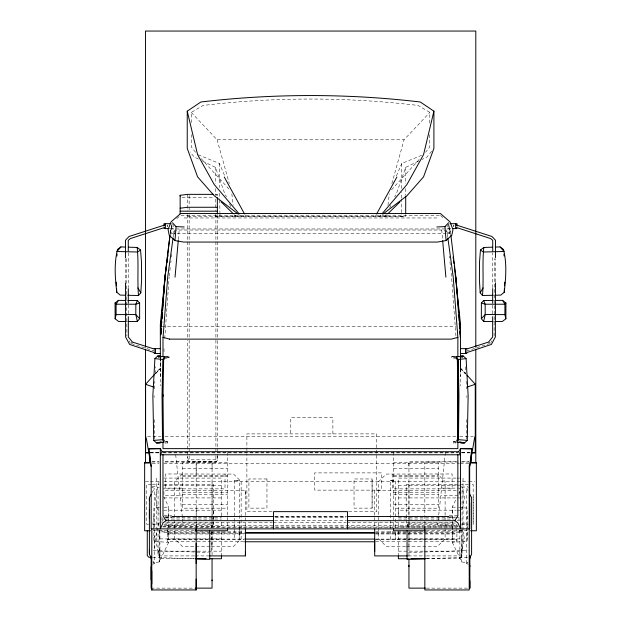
<?xml version="1.0" encoding="UTF-8"?>
<svg xmlns="http://www.w3.org/2000/svg" width="621" height="621" viewBox="0 0 621 621"><rect width="100%" height="100%" fill="white"/><g stroke="black" fill="none" stroke-linecap="round" stroke-linejoin="round"><path stroke-width="0.47" stroke-dasharray="3.1 2.33" d="M153.861 535.675L153.861 524.466M153.861 519.133L153.861 514.033M154.311 548.001L154.311 536.179M194.544 555.911L158.068 555.911L158.068 551.533M159.224 561.772L159.224 529.736M161.988 522.517L161.988 520.732L163.921 520.732M167.196 530.365L167.196 533.198L243.735 533.198M168.687 542.343L159.224 561.943L152.929 562.898M168.687 536.055L168.687 530.613M168.687 513.319L168.687 529.729M168.687 509.243L168.687 506.946L163.75 496.761M189.149 455.946L189.149 461.946L187.705 460.456L187.705 456.039M196.166 527.928L196.166 508.615M196.166 472.892L196.166 462.016L196.166 521.135M212.056 555.158L212.056 532.205M212.056 527.431L212.056 525.529M212.056 523.845L212.056 520.033M212.056 519.078L212.056 516.214M212.056 515.259L212.056 461.24L163.703 461.24M163.859 524.225L213.608 524.225L213.608 510.71M217.342 456.039L217.342 460.448L215.898 461.946L163.362 462.016M239.644 528.029L239.644 539.579L239.644 480.281L234.513 480.281L234.513 539.579M245.419 494.921L245.419 490.543L163.828 490.543M372.088 508.133L372.088 478.97L354.04 478.97L354.04 508.133L372.088 508.133L372.088 478.97M408.944 547.458L408.944 532.205M408.944 527.431L408.944 525.529M408.944 523.845L408.944 520.033M408.944 519.078L408.944 516.214M408.944 515.259L408.944 461.527M452.298 536.42L452.298 531.056M452.298 529.302L452.298 524.924M452.298 512.954L452.298 509.003M455.798 441.205L453.346 441.655L453.346 442.959L456.039 442.959M408.447 541.768L456.893 541.768L456.893 539.649L408.447 539.649M460.083 532.523L460.083 530.218L460.083 532.523L408.789 532.523M461.768 557.627L461.768 537.134M462.047 551.075L462.047 539.571M467.124 527.78L467.124 524.908M467.124 519.14L467.124 514.041M473.171 496.792L473.171 524.225L473.171 484.442L469.344 484.442M492.678 313.768L492.678 305.066M492.694 287.663L492.725 252.856M495.465 281.864L495.504 258.654M494.099 336.008L494.564 258.654M160.334 376.559L160.42 360.242M160.451 359.458L160.466 356.601M429.685 134.656L429.6 147.247L425.564 152.269M429.763 123.036L429.841 112.385L418.119 105.454A905.705 905.705 0 0 0 203.036 105.454L191.315 112.385L191.384 123.036M215.448 214.563L215.448 216.488L386.627 216.55L401.213 216.442L401.244 213.554M401.251 212.592L401.391 199.1M401.399 198.138L401.461 192.363M401.5 188.505L401.756 163.463L422.948 154.776M465.641 374.013L460.518 368.501L460.386 360.413M466.224 438.868L466.526 419.633M466.876 397.51L466.907 395.585M160.334 371.56L160.567 357.098M160.505 358.519L160.334 368.005L155.211 373.663M167.437 224.949L167.383 226.587L167.065 225.361M164.744 338.546L169.114 277.036M154.45 388.878L154.854 381.216M155.258 373.547L155.615 366.84M166.49 357.937L169.098 357.743L169.184 356.454L166.56 356.283M178.343 239.652L179.19 230.034M445.373 452.554L437.65 525.219L457.654 525.389M386.627 216.55L386.852 214.656M387.97 205.194L389.313 193.83M170.061 234.272L170.364 232.37M169.23 276.081L170.364 266.58M170.814 262.776L171.039 260.882M171.497 257.078L171.831 254.23M174.214 234.272L174.439 232.37L170.294 232.37L172.164 223.948M173.112 237.129L173.965 231.431L179.127 230.034L441.741 230.034M170.845 234.917L172.312 224.375M172.133 224.251L170.208 233.411L445.816 233.411M170.278 233.411L171.217 228.955L170.992 229.397M159.077 481.686L155.211 497.918L159.077 514.157M159.077 522.665L155.211 538.896L159.931 558.737L194.528 558.737M461.807 509.647L464.593 497.918L461.807 486.196M426.239 558.737L459.874 558.737L464.593 538.896L461.807 527.175M453.935 225.361L453.617 226.587L453.563 224.949M391.867 183.56L404.046 139.787L429.841 112.385M418.492 161.134L405.707 167.359L397.075 191.78L394.754 196.919M396.408 175.922L401.756 163.463M389.716 208.058L390.881 205.489M452.298 529.729L452.298 506.946L456.419 498.461M458.888 493.369L459.711 491.669M170.915 229.397L171.148 228.955L445.839 228.955M152.075 492.608L154.311 488.417L151.78 487.175M468.381 564.373L466.689 563.55L468.032 561.035M386.021 214.804L385.098 216.488L386.456 215.161M375.231 216.488L376.147 214.812M490.955 342.466L491.855 340.898M173.896 231.431L174.672 230.08M431.611 151.245L427.015 156.981L421.9 159.473M380.999 215.037L379.765 216.488L382.031 214.765M391.478 189.816L419.951 158.666M155.211 374.013L160.334 368.501L155.211 373.989M182.232 474.071L174.695 481.601L174.695 538.795L182.232 546.333L210.34 546.333M215.898 455.946L215.898 461.946L217.342 460.448L217.342 340.129M176.783 218.553L180.284 215.565M215.898 195.444L217.342 194.357L217.342 197.625M130.488 343.25L132.42 342.062M152.619 564.373L154.311 563.55L154.311 488.417M466.689 563.55L466.689 488.417L468.381 487.586M466.472 351.067L489.62 343.537M456.078 442.447L453.346 442.959L455.993 442.959M461.768 487.423L468.063 486.468M460.006 357.58L462.824 357.222L460.014 357.269M159.737 441.5L161.592 441.321M166.374 356.702L169.184 356.454M159.426 507.652L153.861 508.071L153.861 527.78M164.053 507.303L168.687 507.031M452.298 530.613L452.298 542.42L467.124 541.295L467.124 530.652M451.902 357.743L451.816 356.454L453.571 356.338M408.385 552.55L468.273 550.524M426.386 558.683L467.916 557.278M164.146 525.382L183.203 525.219L175.471 452.554M164.13 515.671L171.73 515.616M165.722 441.655L167.654 441.655L167.654 442.959L164.961 442.959M191.315 112.385L217.109 139.787L404.046 139.787M215.425 194.357L217.342 194.357M182.031 197.734L213.989 197.765M181.029 215.565L440.794 215.565M215.448 216.488L405.707 216.488L405.707 214.563M184.041 217.963L436.819 217.963M170.084 228.575L173.841 228.575L173.841 224.499M450.916 228.575L447.159 228.575L447.159 224.499M446.81 228.955L449.713 228.955L450.792 234.272L450.567 232.37L446.421 232.37M446.778 233.411L450.652 233.411L448.719 224.251M162.05 326.242L455.899 326.242M147.542 436.547L161.111 436.547M164.992 436.547L458.772 436.547M459.742 436.547L473.318 436.547M165.007 442.959L167.654 442.959L164.922 442.447M149.715 452.259L159.333 452.259M461.667 452.259L471.285 452.259M150.445 452.647L159.17 452.647M163.051 452.647L457.801 452.647M461.682 452.647L469.437 452.647M150.445 452.864L159.17 452.864M163.051 452.864L457.801 452.864M461.682 452.864L469.437 452.864M215.898 459.804L189.149 459.804L187.705 458.453L187.705 340.129M152.098 461.24L158.867 461.24M456.326 461.24L408.944 461.24L408.944 468.599M462.125 461.24L468.894 461.24M187.705 460.448L189.149 461.892L215.898 461.892M151.78 462.016L159.496 462.016M469.22 462.016L424.834 462.016L424.834 527.928M227.465 462.73L182.403 462.746L182.403 508.18L227.465 508.18M393.535 462.73L438.597 462.746L438.597 508.18L393.535 508.18M152.238 463.592L159.023 463.592M163.866 463.592L459.338 463.592M460.308 463.592L469.026 463.592M182.403 468.436L227.465 468.436M393.535 468.436L438.597 468.436M182.403 475.632L227.465 475.632M393.535 475.632L438.597 475.632M182.403 476.385L227.465 476.385M393.535 476.385L438.597 476.385M163.781 478.077L221.441 478.077L221.441 515.865M456.031 478.077L398.364 478.077L398.364 515.865L398.364 510.183L456.031 510.183M456.994 478.077L459.874 478.077M390.283 539.579L390.283 480.281L395.406 480.281L395.406 528.098M234.513 480.297L239.644 480.297M390.283 480.297L395.406 480.297M145.461 481.438L149.335 481.438M150.305 481.438L159.03 481.438M163.866 481.438L468.187 481.438M469.026 481.438L474.972 481.438M151.415 484.442L146.634 484.442L146.634 524.225L148.551 524.225M152.378 484.442L159.069 484.442M163.859 484.442L213.608 484.442L213.608 524.225M468.389 484.442L406.204 484.442L406.204 524.225L456.909 524.225M163.781 485.661L221.441 485.661M398.364 485.661L456.031 485.661M456.994 485.661L459.874 485.661M182.302 488.114L163.913 488.114L163.913 495.395L182.302 495.395M441.081 488.114L459.47 488.114L459.47 495.395L441.081 495.395M456.288 490.543L374.696 490.543L374.696 528.036M182.403 492.74L227.465 492.74M393.535 492.74L438.597 492.74M182.403 494.238L227.465 494.238M393.535 494.238L438.597 494.238M163.781 497.918L221.441 497.918M398.364 497.918L456.031 497.918M456.994 497.918L459.874 497.918M182.403 504.764L227.465 504.764M393.535 504.764L438.597 504.764M163.781 510.183L221.441 510.183M456.994 510.183L459.874 510.183M272.091 511.751L246.886 511.751L246.886 454.075M348.66 511.751L376.768 511.751L376.768 454.075M274.637 516.54L346.223 516.54M164.891 516.804L171.668 516.804M275.227 516.804L345.881 516.804M449.441 516.804L455.247 516.804M164.891 517.479L171.668 517.479M275.227 517.479L345.881 517.479M449.441 517.479L455.247 517.479M165.698 517.767L221.441 517.767M398.364 517.767L455.069 517.767M456.031 517.767L459.874 517.767M161.856 519.055L164.736 519.055M165.698 519.055L221.441 519.055M398.364 519.055L454.106 519.055M457.949 519.055L459.874 519.055M274.575 520.67L346.277 520.67M457.18 520.732L460.083 520.732M166.824 522.362L272.324 522.362M273.287 522.362L345.881 522.362M346.844 522.362L454.277 522.362M151.695 523.076L159.38 523.076M165.147 523.076L211.28 523.076L211.28 527.834M455.472 523.076L407.423 523.076L407.423 527.834M462.203 523.076L467.97 523.076M152.378 524.225L159.069 524.225M461.69 524.225L468.389 524.225M162.818 526.631L221.441 526.631L221.441 521.896M457.949 526.631L398.364 526.631L398.364 521.896M162.958 526.965L274.257 526.965M275.227 526.965L347.814 526.965M348.785 526.965L458.151 526.965M167.196 527.524L456.893 527.524M153.309 530.761L194.722 530.761M426.278 530.761L467.691 530.761M161.988 531.848L210.379 531.848M211.35 531.848L243.285 531.848M375.884 531.848L407.818 531.848M408.789 531.848L460.083 531.848M210.379 532.523L161.988 532.523L161.988 530.163M211.35 532.523L243.285 532.523M375.884 532.523L407.818 532.523M375.503 533.198L407.477 533.198M408.447 533.198L456.893 533.198M167.196 533.982L243.735 533.982M375.503 533.982L407.477 533.982M408.447 533.982L456.893 533.982M159.931 538.896L196.453 538.896M197.416 538.896L221.441 538.896M398.364 538.896L423.351 538.896M424.314 538.896L459.874 538.896M167.196 539.09L243.735 539.09M375.503 539.09L407.477 539.09M408.447 539.09L456.893 539.09M167.196 539.649L243.735 539.649M375.503 539.649L407.477 539.649M243.735 541.768L167.196 541.768L167.196 525.405L456.893 525.405L456.893 541.768M375.503 541.768L407.477 541.768M211.311 546.333L233.612 546.333L241.142 538.795L241.142 481.601L233.612 474.071L165.543 473.978L165.543 488.867L225.004 488.867L225.004 473.978M405.583 546.333L386.2 546.333L378.663 538.795L378.663 481.601L386.2 474.071L452.104 473.97L452.104 488.867L392.643 488.867L392.643 473.97M406.553 546.333L437.58 546.333L445.11 538.795L445.11 481.601L437.58 474.071M159.931 551.161L196.453 551.161M197.416 551.161L221.441 551.161M398.364 551.161L423.351 551.161M424.314 551.161L459.874 551.161M195.499 555.911L208.943 555.911M408.292 555.911L425.571 555.911M426.534 555.911L462.047 555.911L462.047 490.543M151.128 588.134L194.652 588.134M426.348 588.134L467.923 588.134M187.705 216.24L217.342 216.263M453.346 441.655L455.278 441.655M449.123 515.616L459.563 515.686M401.213 216.442L405.707 216.488M160.986 357.269L158.176 357.222L160.994 357.58M153.325 550.617L208.377 552.488M152.75 557.41L195.25 558.846M167.305 357.626L169.098 357.743M452.298 507.031L457.863 507.373M458.787 507.442L467.124 508.071L467.124 539.152M451.816 356.454L453.687 356.617M458.477 441.236L461.263 441.5M152.029 486.336L159.224 487.423M452.298 542.42L461.768 561.943L468.063 562.905M165.202 441.205L167.654 441.655M447.741 237.129L446.957 231.431L441.733 230.034L442.579 239.652M131.38 343.537L154.528 351.067M198.208 154.776L219.399 163.463L224.748 175.922M198.394 159.054L194.132 156.981L190.111 151.959M202.656 161.134L215.448 167.359L224.08 191.78L226.401 196.919M488.58 342.062L490.512 343.25M239.124 214.765L241.39 216.488L240.156 215.037M440.568 215.565L444.069 218.553M234.699 215.161L236.058 216.488L235.134 214.804M460.518 368.501L465.641 373.989M201.204 158.666L229.677 189.816M460.526 368.005L465.649 373.663M195.592 152.269L191.547 147.247L191.462 134.656M446.188 230.08L446.957 231.431M129.145 340.898L130.045 342.466M245 214.812L245.924 216.488M466.689 488.417L468.032 490.932M152.968 561.035L154.311 563.55M449.713 228.955L449.938 229.397L448.688 223.948M229.498 203.773L231.439 208.058M217.109 139.787L229.289 183.56M448.673 225.33L449.876 233.954M449.255 256.124L449.48 258.025M449.93 261.829L451.18 272.285M451.288 273.232L456.125 338.546M231.843 193.83L233.185 205.194M234.296 214.656L234.521 216.55M465.385 366.84L465.742 373.547M466.146 381.216L466.55 388.878M460.316 356.617L460.371 359.466M460.324 359.986L460.518 371.56L460.425 360.242M154.093 395.585L154.124 397.51M154.474 419.633L154.776 438.868M219.399 163.463L219.648 187.542M219.702 193.325L219.764 199.1M219.772 200.063L219.904 212.592M219.912 213.554L219.943 216.442M460.394 358.503L460.518 376.559M126.436 258.662L126.901 336.008M128.275 252.856L128.306 287.663M128.322 305.066L128.322 313.768M125.496 258.662L125.535 281.864M466.868 350.275L466.868 351.905M463.033 478.116L463.033 541.209M461.768 529.736L461.768 538.058M461.768 548.568L461.768 561.943M460.518 357.308L460.518 385.858M459.874 530.404L459.874 558.737M408.944 484.015L408.944 516.905M408.944 517.86L408.944 527.679M408.944 531.506L408.944 558.015M405.707 167.359L405.707 183.738M405.707 188.559L405.707 195.297M398.364 531.351L398.364 554.949M393.535 452.259L393.535 528.875M376.768 453.12L376.768 433.893L246.886 433.893L246.886 453.12M332.887 433.893L332.887 417.692L290.775 417.692L290.775 433.893M245.419 490.543L245.419 528.036M227.465 452.259L227.465 528.875M221.441 531.351L221.441 554.949M217.342 214.664L217.342 339.206M215.898 214.695L215.898 339.159M215.898 340.122L215.898 454.983M215.448 167.359L215.448 183.738M215.448 188.559L215.448 195.297M215.448 199.155L215.448 210.713M212.056 461.24L212.056 468.599M212.056 482.727L212.056 501.908M212.056 503.491L212.056 516.905M212.056 517.86L212.056 527.679M212.056 531.506L212.056 545.882M211.28 531.646L211.28 552.581M196.166 522.098L196.166 527.897M189.149 195.444L189.149 206.226M189.149 207.173L189.149 209.991M189.149 214.695L189.149 339.159M189.149 340.122L189.149 454.983M187.705 194.357L187.705 210.806M187.705 214.664L187.705 339.206M168.687 509.003L168.687 518.318M168.687 531.056L168.687 542.42L153.861 541.295L153.861 535.333M163.998 348.645L163.998 353.535M161.988 516.804L161.988 522.362M160.334 357.308L160.334 385.858M159.931 530.404L159.931 558.737M159.224 529.783L159.224 538.058M159.224 549.329L159.224 561.943M158.068 490.543L158.068 555.911M156.779 478.116L156.779 541.209M154.132 350.275L154.132 351.905M395.406 531.879L395.406 539.579L395.406 531.925M381.364 472.892L314.684 472.892L314.684 490.132L381.364 490.132L381.364 472.892M266.96 478.97L248.912 478.97L248.912 508.133L266.96 508.133L266.96 478.97"/><path stroke-width="0.93" d="M149.397 553.575L149.397 549.5M149.397 518.287L149.397 509.367M149.397 500.309L149.397 497.638L151.182 494.285M151.128 579.929L151.128 557.014M196.166 579.075L196.166 589.95L151.78 589.95L151.78 588.266M151.78 583.919L151.78 570.893M180.144 196.096L180.144 195.297L187.705 194.357L213.515 194.357M196.166 563.472L196.166 543.352M196.166 530.831L196.166 528.898M212.056 580.775L212.056 558.869M209.898 555.911L245.419 555.911L245.419 551.533M374.696 551.533L374.696 539.571M425.377 588.134L408.944 588.134L408.944 565.358M469.856 580.775L469.856 588.134L469.856 565.358M469.856 566.647L469.856 556.082M475.259 437.145L475.259 436.547L474.265 439.684L469.67 466.518M492.67 316.671L492.655 336.978L488.58 342.062L466.099 349.235M492.686 303.133L492.694 288.633M492.725 250.923L492.732 240.288L490.644 238.573L456.326 227.465M492.981 321.492L483.643 321.476L481.353 318.682L481.384 302.986L483.65 300.51L493.097 300.44M495.465 282.827L495.379 336.978L491.366 344.43L465.843 352.907M495.504 257.692L495.527 240.288L491.987 236.492L456.288 225.004M494.844 321.499L502.319 321.515L505.867 318.775L504.896 314.606L504.92 304.22L502.552 300.37L494.991 300.424M505.867 318.775L505.921 302.986L502.552 300.37M460.759 355.996L463.274 356.012L466.099 358.62L468.133 395.569L467.287 440.398L464.454 442.983L456.986 442.276L458.477 439.676L458.966 395.546L458.166 359.497L456.497 356.865L453.687 356.617M127.903 295.278L138.506 295.518C137.125 279.551 138.887 263.436 137.171 247.461L128.57 247.174M166.374 356.702L164.503 356.865L162.834 359.497L162.034 395.546L162.523 439.676L164.014 442.276L156.546 442.983L153.713 440.398L152.867 395.569L154.901 358.62L157.726 356.012L160.241 355.996M160.746 334.766L161.336 321.569M495.03 295.231L500.813 295.099L504.229 292.274L504.415 288.61M504.555 285.862L504.749 282.198M138.506 295.518L140.827 292.778L141.596 279.892L141.495 262.163L140.548 250.022L137.171 247.461M160.761 334.308L161.181 328.579M161.739 320.941L161.32 326.669L161.747 321.895M161.879 319.031L162.376 312.347M162.516 310.446L164.969 277.036L169.867 236.252M160.831 334.308L161.181 329.534M161.957 319.031L162.376 313.302M162.586 310.446L163.005 304.717M163.144 302.807L163.641 296.124M163.781 294.214L165.046 277.036L161.258 321.569M163.067 337.319L167.701 277.028L173.057 238.084M174.975 240.552L169.222 235.235L168.074 229.607L171.07 221.829L180.626 213.539L440.413 213.539L449.969 221.829L452.965 229.607L451.816 235.235L446.057 240.552L437.518 242.058L183.521 242.058L174.975 240.552L176.061 226.618L172.436 222.729M492.43 247.174L483.821 247.461L480.452 250.022L479.505 262.163L479.404 279.892L480.173 292.778L482.486 295.518L493.097 295.278M483.821 247.461C482.113 263.436 483.875 279.551 482.486 295.518M175.037 277.145L178.258 240.606M504.229 292.274C505.812 278.076 507.078 263.444 503.452 249.448L500.084 246.917L495.302 247.08M116.911 255.976L117.09 254.113M117.361 251.319L117.548 249.456L120.916 246.917L125.698 247.08M466.93 375.076L475.259 384.275L467.489 386.93M164.969 277.036L170.022 235.219M458.663 451.708L460.518 448.634L471.789 448.781L469.662 466.41L469.67 528.867L151.182 528.867L151.182 466.41L149.056 448.781L160.334 448.634L162.182 451.708L458.663 451.708L460.518 454.782L160.334 454.782L162.182 451.708M166.707 264.624L164.969 277.082L160.334 324.434L160.334 356.462M166.971 262.706L167.375 259.826M167.771 256.954L168.043 255.037M483.643 321.476L485.203 314.529L485.164 304.22L483.65 300.51M126.156 321.499L118.681 321.515L115.133 318.775L116.104 314.606L116.08 304.22L118.448 300.37L126.009 300.424M238.371 214.191L214.229 195.762L197.61 176.884L187.239 148.38L187.239 111.175L200.862 101.999A937.151 937.151 0 0 1 420.293 101.999L433.908 111.175L423.538 154.66L406.926 184.538L382.233 213.585M117.548 249.456C113.922 263.444 115.188 278.076 116.771 292.274L120.187 295.099L125.97 295.231M127.903 300.44L137.35 300.51L135.836 304.22L135.797 314.536L137.357 321.476L128.019 321.492M456.614 441.057L457.553 439.125L457.995 395.561L457.351 360.056L456.256 358.061L453.64 357.867M469.367 558.52L471.603 554.32L471.603 497.638L469.367 493.447M376.613 213.973L396.889 177.001M480.173 292.778L483.13 287.896M347.248 520.67L454.813 520.67L457.863 515.803L457.863 454.719M505.921 302.986L504.92 304.22L485.164 304.22L481.384 302.986M137.357 321.476L139.647 318.682L139.616 302.986L137.35 300.51M120.916 246.917L116.95 251.497L137.559 252.01L140.548 250.022M154.567 374.37L145.601 384.275L145.601 452.864L148.504 452.864M481.353 318.682L485.203 314.529L504.896 314.606M436.866 226.968L444.97 226.618L448.595 222.722M387.807 213.826L400.025 201.833M115.133 318.775L115.079 302.986L118.448 300.37M382.784 214.191L406.926 195.762L423.538 176.884L433.908 148.38L433.908 111.175M273.605 520.67L166.048 520.67L163.02 522.851L160.334 528.867L160.334 448.634L149.056 448.781M139.616 302.986L135.836 304.22L116.08 304.22L115.079 302.986M164.674 227.465L130.356 238.573L128.268 240.288L128.275 250.923M164.712 225.004L129.013 236.492L125.473 240.288L125.496 257.692M447.873 238.084L453.221 277.028L457.863 337.319L451.358 339.12L169.51 339.12M456.497 356.865L463.274 356.012M458.166 359.497L466.099 358.62M162.523 439.676L153.713 440.398M180.144 208.214L187.705 207.267L217.342 207.267M166.49 357.937L164.744 358.061L163.641 360.056L163.005 395.561L163.447 439.125L164.386 441.057M425.416 558.714L407.065 559.335L407.065 530.784M116.104 314.606L135.797 314.536L139.647 318.682M156.546 442.983L160.086 442.975M180.144 211.179L217.342 211.179M171.023 223.684L163.975 223.684L163.975 226.129M449.977 223.684L457.025 223.684L457.025 226.129M163.975 228.575L169.137 228.575M452.802 228.575L457.025 228.575M154.132 348.645L160.234 348.645M460.766 348.645L466.868 348.645M154.132 353.535L160.234 353.535M460.766 353.535L466.868 353.535M145.601 452.647L148.504 452.647M471.378 452.647L475.259 452.647M471.378 452.864L475.259 452.864L475.259 384.275M149.715 462.73L144.646 462.73L144.646 530.761L150.422 530.761M471.285 462.73L476.354 462.73L476.354 530.761L470.578 530.761M144.646 462.831L149.715 462.831L149.715 456.062M476.354 462.831L471.285 462.831L471.285 455.115M172.095 516.54L273.667 516.54M347.193 516.54L448.766 516.54M195.685 530.761L227.465 530.761L227.465 528.875M425.315 530.761L393.535 530.761L393.535 528.875M245.225 532.523L374.913 532.523M244.705 533.198L374.533 533.198M244.705 539.09L374.533 539.09M244.705 541.768L374.533 541.768M407.329 555.911L374.696 555.911L374.696 528.991M195.491 558.737L206.063 558.737M209.906 558.737L221.441 558.737L221.441 555.896M407.974 558.737L398.364 558.737L398.364 555.896M410.861 558.737L425.276 558.737M195.615 588.134L212.056 588.134L212.056 579.929M460.914 442.975L464.454 442.983M467.287 440.398L458.477 439.676M471.789 448.781L460.518 448.634L460.526 528.867L457.84 522.851L454.813 520.67M154.901 358.62L162.834 359.497M151.78 557.371L148.885 557.278L147.27 555.601L147.27 530.784M196.213 558.877L209.735 559.335L209.735 530.784M176.061 226.618L184.165 226.968M157.726 356.012L164.503 356.865M169.572 339.12L162.989 337.319L162.989 356.353M154.901 349.235L132.42 342.062L128.345 336.978L128.33 316.671M153.356 386.93L145.601 384.345M155.157 352.907L129.634 344.43L125.621 336.978L125.535 282.827M480.452 250.022L483.441 252.01L504.05 251.497L500.084 246.917M221.123 201.833L233.341 213.826M238.922 213.585L214.229 184.538L197.61 154.66L187.239 111.175M166.048 520.67L162.989 515.803L162.989 454.719M137.87 287.896L140.827 292.778M224.266 177.001L244.542 213.973M151.625 558.52L149.397 554.32L149.397 498.384M145.601 436.547L146.587 439.684L151.182 466.518M453.082 256.954L453.346 258.872M453.617 260.789L454.013 263.661M454.285 265.578L460.526 324.434L460.518 356.462M450.9 235.219L455.884 277.059L459.594 321.569L460.192 336.854M503.452 249.448L503.639 251.311M503.91 254.113L504.089 255.976M442.664 240.606L445.886 277.145M444.97 226.618L446.057 240.552M455.884 277.036L458.484 312.347M458.624 314.257L459.113 320.941M459.253 322.85L459.672 328.579M459.882 331.443L460.091 334.308M116.251 282.198L116.445 285.862M116.585 288.61L116.771 292.274M469.662 502.901L469.67 528.867M128.306 288.633L128.314 303.133M475.81 347.217L475.81 31.05L145.461 31.05L145.461 347.217M475.81 349.157L475.81 462.622M469.856 555.857L469.856 558.706M469.22 465.463L469.22 589.95L424.834 589.95L424.834 528.859M465.471 348.645L465.471 353.535M457.863 337.319L457.863 356.353M457.863 360.164L457.863 439.94M457.863 442.835L457.863 448.634L162.989 448.634L162.989 441.873M455.62 223.684L455.62 228.575M408.944 558.869L408.944 566.647M405.707 196.259L405.707 213.601M347.473 528.882L347.473 511.642L273.527 511.642L273.527 528.882M245.419 528.991L245.419 555.911M217.342 197.75L217.342 213.795M196.166 528.859L196.166 589.95M180.144 195.297L180.144 213.896M165.38 223.684L165.38 228.575M162.989 394.545L162.989 396.477M155.529 348.645L155.529 353.535M151.78 528.898L151.78 589.95M151.128 556.432L151.128 558.706M151.128 566.647L151.128 588.134M145.461 349.157L145.461 462.622"/></g></svg>
